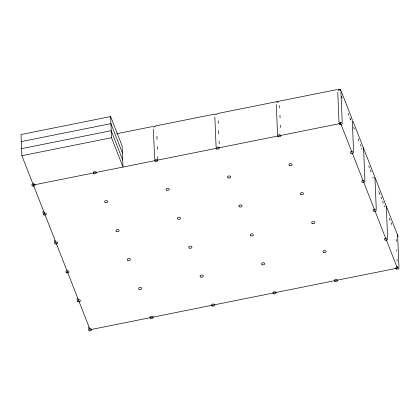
<?xml version="1.0" encoding="UTF-8"?>
<svg xmlns="http://www.w3.org/2000/svg" width="420" height="420" viewBox="0 0 420 420"><rect width="100%" height="100%" fill="white"/><g stroke="black" fill="none" stroke-linecap="round" stroke-linejoin="round"><path stroke-width="0.63" d="M397.981 236.339L397.446 236.822M110.623 116.566L111.51 137.739L123.002 167.06L122.115 145.887L110.623 116.566L21 134.531L21.887 155.704L90.106 329.726L397.399 268.133L397.341 266.826M21.294 141.593L110.917 123.627L122.409 152.943M21.593 148.649L111.211 130.683L122.708 160.004M116.686 133.744L153.132 126.441M154.954 126.073L215.082 114.025M216.904 113.657L337.16 89.555M21.887 155.704L111.51 137.739M397.399 268.133L340.673 123.428L33.38 185.026L33.327 183.719M397.562 235.331L397.971 236.045A1.139 0.714 40.1 0 1 397.981 236.339M397.441 234.665L386.431 206.593M341.303 91.471L351.866 118.414M352.826 120.86L363.389 147.809M363.867 149.032L374.43 175.975M375.391 178.427L385.954 205.37M341.455 96.259L342.174 98.091M348.159 113.353L348.878 115.185M349.834 117.626L350.553 119.459M353.661 127.397L354.38 129.229M358.213 138.999L358.927 140.831M360.365 144.491L361.084 146.323M368.744 165.863L369.458 167.696M370.419 170.137L371.138 171.969M378.793 191.504L379.99 194.56M380.951 197.001L381.67 198.833M382.625 201.275L383.344 203.107M389.324 218.369L390.044 220.201M391.004 222.647L391.718 224.474M397.688 236.707L398.942 266.653M396.191 239.384L396.275 241.348M396.632 249.842L396.685 251.144M397.042 259.639L397.094 260.946M386.284 206.409L387.597 237.709M374.939 177.466L376.252 208.772M363.594 148.523L364.906 179.828M352.306 120.944L353.561 150.89M340.961 92.006L342.216 121.947M340.615 122.12L340.673 123.428M337.759 92.242L339.014 122.189M279.562 105.683L279.657 107.956M279.962 115.211L280.072 117.936M280.376 125.192L280.471 127.465M276.297 104.564L277.552 134.505M218.216 120.724L218.332 123.448M218.636 130.709L218.768 133.886M219.072 141.141L219.188 143.866M214.841 116.881L216.095 146.827M156.891 136.222L157.022 139.398M157.327 146.659L157.442 149.378M157.747 156.639L157.841 158.907M153.384 129.203L154.639 159.143M88.394 327.127L88.447 328.487M77.049 298.184L77.102 299.544M54.353 240.303L54.411 241.663M43.008 211.365L43.066 212.725M338.693 89.775A1.607 1.155 -21.4 0 1 340.373 89.712A1.607 1.155 -21.4 0 1 340.756 90.925M337.906 90.258A1.607 1.087 -2.4 0 1 339.953 89.754A1.607 1.087 -2.4 0 1 340.83 91.067M338.987 90.526A1.607 0.268 78.7 0 1 338.956 89.203A1.607 0.268 78.7 0 1 339.413 90.064M384.494 206.929A1.607 0.268 78.7 0 1 384.321 205.984M373.149 177.986A1.607 0.268 78.7 0 1 372.976 177.046M361.804 149.047A1.607 0.268 78.7 0 1 361.631 148.103M350.459 120.104A1.607 0.268 78.7 0 1 350.285 119.165M397.089 234.628A1.607 1.087 -2.4 0 1 397.556 235.767M385.744 205.684A1.607 1.087 -2.4 0 1 386.211 206.829M374.399 176.747A1.607 1.087 -2.4 0 1 374.866 177.886M363.053 147.803A1.607 1.087 -2.4 0 1 363.52 148.948M351.708 118.865A1.607 1.087 -2.4 0 1 352.175 120.005M276.638 102.391A1.607 1.087 -2.4 0 1 278.339 102.039M215.182 114.713A1.607 1.087 -2.4 0 1 216.883 114.356M153.531 127.213A1.607 1.087 -2.4 0 1 155.426 126.677M396.438 269.026A1.607 1.087 -2.4 0 0 398.995 268.223A1.607 1.087 -2.4 0 0 396.758 267.151A1.607 1.087 -2.4 0 0 396.438 269.026M385.093 240.088A1.607 1.087 -2.4 0 0 387.649 239.279A1.607 1.087 -2.4 0 0 385.413 238.208A1.607 1.087 -2.4 0 0 385.093 240.088M373.748 211.145A1.607 1.087 -2.4 0 0 376.304 210.341A1.607 1.087 -2.4 0 0 374.068 209.27A1.607 1.087 -2.4 0 0 373.748 211.145M362.402 182.207A1.607 1.087 -2.4 0 0 364.959 181.398A1.607 1.087 -2.4 0 0 362.723 180.327A1.607 1.087 -2.4 0 0 362.402 182.207M351.057 153.263A1.607 1.087 -2.4 0 0 353.614 152.46A1.607 1.087 -2.4 0 0 351.377 151.389A1.607 1.087 -2.4 0 0 351.057 153.263M339.712 124.325A1.607 1.087 -2.4 0 0 342.269 123.517A1.607 1.087 -2.4 0 0 340.032 122.446A1.607 1.087 -2.4 0 0 339.712 124.325M334.981 281.348A1.607 1.087 -2.4 0 0 337.538 280.539A1.607 1.087 -2.4 0 0 335.302 279.468A1.607 1.087 -2.4 0 0 334.981 281.348M323.636 252.404A1.607 1.087 -2.4 0 0 326.193 251.601A1.607 1.087 -2.4 0 0 323.957 250.53A1.607 1.087 -2.4 0 0 323.636 252.404M312.291 223.466A1.607 1.087 -2.4 0 0 314.848 222.658A1.607 1.087 -2.4 0 0 312.611 221.587A1.607 1.087 -2.4 0 0 312.291 223.466M300.946 194.523A1.607 1.087 -2.4 0 0 303.502 193.72A1.607 1.087 -2.4 0 0 301.266 192.649A1.607 1.087 -2.4 0 0 300.946 194.523M289.601 165.585A1.607 1.087 -2.4 0 0 292.152 164.777A1.607 1.087 -2.4 0 0 289.921 163.706A1.607 1.087 -2.4 0 0 289.601 165.585M278.255 136.642A1.607 1.087 -2.4 0 0 280.807 135.839A1.607 1.087 -2.4 0 0 278.576 134.768A1.607 1.087 -2.4 0 0 278.255 136.642M273.525 293.664A1.607 1.087 -2.4 0 0 276.077 292.861A1.607 1.087 -2.4 0 0 273.845 291.79A1.607 1.087 -2.4 0 0 273.525 293.664M262.18 264.726A1.607 1.087 -2.4 0 0 264.731 263.918A1.607 1.087 -2.4 0 0 262.5 262.847A1.607 1.087 -2.4 0 0 262.18 264.726M250.834 235.783A1.607 1.087 -2.4 0 0 253.386 234.98A1.607 1.087 -2.4 0 0 251.155 233.909A1.607 1.087 -2.4 0 0 250.834 235.783M239.489 206.845A1.607 1.087 -2.4 0 0 242.041 206.036A1.607 1.087 -2.4 0 0 239.809 204.965A1.607 1.087 -2.4 0 0 239.489 206.845M228.144 177.902A1.607 1.087 -2.4 0 0 230.696 177.098A1.607 1.087 -2.4 0 0 228.464 176.027A1.607 1.087 -2.4 0 0 228.144 177.902M216.799 148.964A1.607 1.087 -2.4 0 0 219.35 148.155A1.607 1.087 -2.4 0 0 217.119 147.084A1.607 1.087 -2.4 0 0 216.799 148.964M212.069 305.986A1.607 1.087 -2.4 0 0 214.62 305.177A1.607 1.087 -2.4 0 0 212.384 304.106A1.607 1.087 -2.4 0 0 212.069 305.986M200.723 277.043A1.607 1.087 -2.4 0 0 203.275 276.239A1.607 1.087 -2.4 0 0 201.038 275.168A1.607 1.087 -2.4 0 0 200.723 277.043M189.373 248.105A1.607 1.087 -2.4 0 0 191.929 247.296A1.607 1.087 -2.4 0 0 189.693 246.225A1.607 1.087 -2.4 0 0 189.373 248.105M178.028 219.161A1.607 1.087 -2.4 0 0 180.584 218.358A1.607 1.087 -2.4 0 0 178.348 217.287A1.607 1.087 -2.4 0 0 178.028 219.161M166.682 190.223A1.607 1.087 -2.4 0 0 169.239 189.415A1.607 1.087 -2.4 0 0 167.003 188.344A1.607 1.087 -2.4 0 0 166.682 190.223M155.337 161.28A1.607 1.087 -2.4 0 0 157.894 160.477A1.607 1.087 -2.4 0 0 155.657 159.406A1.607 1.087 -2.4 0 0 155.337 161.28M150.607 318.302A1.607 1.087 -2.4 0 0 153.163 317.499A1.607 1.087 -2.4 0 0 150.927 316.428A1.607 1.087 -2.4 0 0 150.607 318.302M139.262 289.364A1.607 1.087 -2.4 0 0 141.818 288.556A1.607 1.087 -2.4 0 0 139.582 287.485A1.607 1.087 -2.4 0 0 139.262 289.364M127.916 260.421A1.607 1.087 -2.4 0 0 130.473 259.618A1.607 1.087 -2.4 0 0 128.237 258.547A1.607 1.087 -2.4 0 0 127.916 260.421M116.571 231.483A1.607 1.087 -2.4 0 0 119.128 230.674A1.607 1.087 -2.4 0 0 116.891 229.603A1.607 1.087 -2.4 0 0 116.571 231.483M105.226 202.54A1.607 1.087 -2.4 0 0 107.783 201.737A1.607 1.087 -2.4 0 0 105.546 200.666A1.607 1.087 -2.4 0 0 105.226 202.54M93.88 173.602A1.607 1.087 -2.4 0 0 96.437 172.793A1.607 1.087 -2.4 0 0 94.201 171.722A1.607 1.087 -2.4 0 0 93.88 173.602M89.15 330.624A1.607 1.087 -2.4 0 0 91.707 329.816A1.607 1.087 -2.4 0 0 89.471 328.744A1.607 1.087 -2.4 0 0 89.15 330.624M77.805 301.681A1.607 1.087 -2.4 0 0 80.362 300.877A1.607 1.087 -2.4 0 0 78.125 299.806A1.607 1.087 -2.4 0 0 77.805 301.681M66.46 272.743A1.607 1.087 -2.4 0 0 69.011 271.934A1.607 1.087 -2.4 0 0 66.78 270.863A1.607 1.087 -2.4 0 0 66.46 272.743M55.115 243.799A1.607 1.087 -2.4 0 0 57.666 242.996A1.607 1.087 -2.4 0 0 55.435 241.925A1.607 1.087 -2.4 0 0 55.115 243.799M43.769 214.862A1.607 1.087 -2.4 0 0 46.321 214.053A1.607 1.087 -2.4 0 0 44.09 212.982A1.607 1.087 -2.4 0 0 43.769 214.862M32.424 185.918A1.607 1.087 -2.4 0 0 34.976 185.115A1.607 1.087 -2.4 0 0 32.744 184.044A1.607 1.087 -2.4 0 0 32.424 185.918"/></g></svg>
